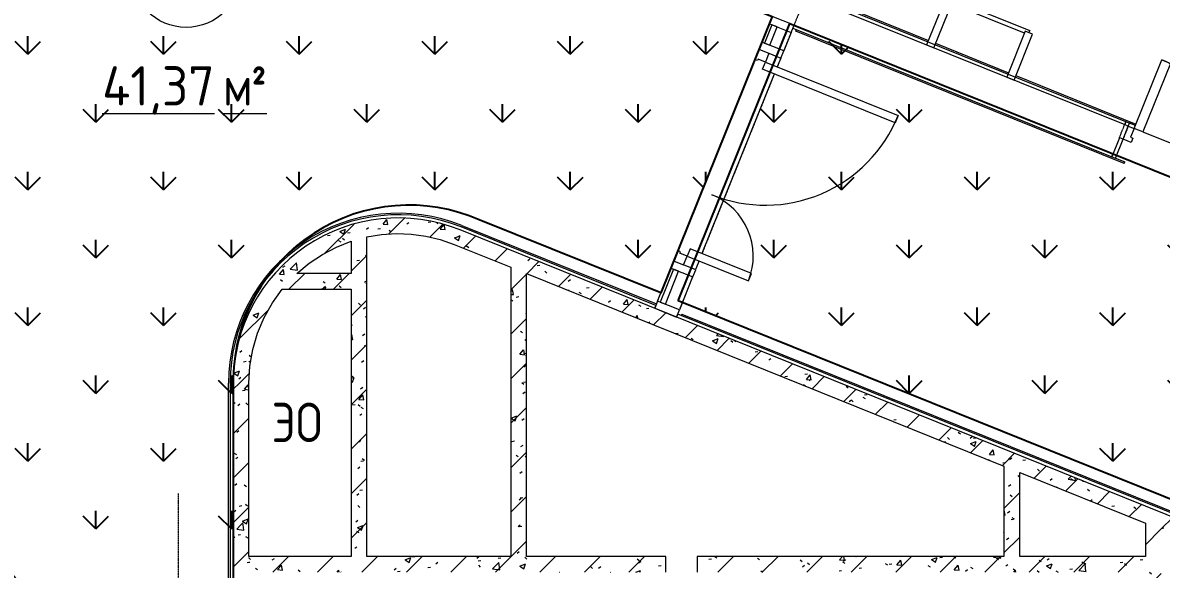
# Model space of a CAD drawing. Header units: millimetres. Extents: x -584918 to 2941280, y 3000189 to 4229862.
# Drawn here: x 206446 to 213684, y 4015061 to 4018534 of the extents above; entities that cross this region are included whole.
import ezdxf

# ---------------------------------------------------------------- set-up
doc = ezdxf.new("R2010")
doc.units = ezdxf.units.MM
for name, pattern in [('ASVP_Невидимые', [5, 3, -2]), ('ASVP_Осевая', [14, 10, -2, 0, -2]), ('ASVP_Штриховая_ш3 п1_5', [4.5, 3, -1.5])]:
    doc.linetypes.add(name, pattern=pattern)
for name, color, linetype, lineweight in [('Аннотация', 7, 'Continuous', 0), ('Витраж', 7, 'Continuous', 0), ('Двери', 7, 'Continuous', 0), ('Лестницы', 7, 'Continuous', 0), ('Линии', 7, 'Continuous', 0), ('Линии разделители', 7, 'ASVP_Штриховая_ш3 п1_5', 0), ('Марки помещений', 7, 'Continuous', 0), ('Обобщенные модели', 7, 'Continuous', 0), ('Панели витража', 7, 'Continuous', 0), ('Перекрытие', 7, 'Continuous', 0), ('Стены внутренние', 7, 'Continuous', 0), ('Стены несущие', 7, 'Continuous', 0), ('Стены отделка', 7, 'Continuous', 0), ('экспертиза условные обозначения', 1, 'Continuous', 0)]:
    doc.layers.add(name, color=color, linetype=linetype, lineweight=lineweight)
doc.styles.add('GOST Common', font='', dxfattribs={"width": 0.9, "height": 700})
doc.styles.add('GOST Common_2', font='', dxfattribs={"height": 500})
doc.styles.add('GOST Common_3', font='', dxfattribs={"width": 0.9, "height": 500})
doc.styles.get('GOST Common').set_extended_font_data('GOST Common')
doc.styles.get('GOST Common_2').set_extended_font_data('GOST Common')
doc.styles.get('GOST Common_3').set_extended_font_data('GOST Common')
pattern_1 = [(45, (188753.27, 4005092.92), (-141.4214, 141.4214), [])]
pattern_2 = [(50, (188753.27, 4005092.92), (364.368, -31.8783), [38.1, -419.1]), (355, (188753.27, 4005092.9), (-70.486, 382.1133), [30.48, -335.28]), (100.451, (188783.63, 4005090.26), (293.885, 350.2334), [32.38, -356.18]), (46.184, (188753.27, 4005194.5), (542.1585, -84.086), [57.15, -628.65]), (96.636, (188798.45, 4005187.5), (474.805, 494.855), [48.57, -534.27]), (351.184, (188753.27, 4005194.5), (474.81, 494.85), [45.72, -502.92]), (21, (188804.07, 4005169.12), (303.2285, -204.5305), [38.1, -419.1]), (326, (188804.07, 4005169.1), (123.604, 368.376), [30.48, -335.28]), (71.451, (188829.33, 4005152.07), (426.834, 163.8427), [32.38, -356.18]), (37.5, (188753.27, 4005092.92), (6.17665, 169.11015), [16.764, -314.452, 16.764, -323.596, -336.55]), (37.5, (188753.27, 4005092.92), (6.17665, 169.11015), [-671.576, 16.764, -319.786]), (7.5, (188753.27, 4005092.92), (133.6389, 200.3615), [16.764, -177.292, 16.764, -306.832, -128.27]), (7.5, (188753.27, 4005092.92), (133.6389, 200.3615), [-517.652, 16.764, -111.506]), (327.5, (188639.98, 4005092.92), (271.1818, -11.45836), [16.764, -110.236, 16.764, -379.476, -525.78]), (327.5, (188639.98, 4005092.92), (271.1818, -11.45836), [-523.24, 16.764, -509.016]), (317.5, (188589.18, 4005092.92), (296.2585, 50.8528), [16.764, -148.336, 16.764, -246.38, -373.38]), (317.5, (188589.18, 4005092.92), (296.2585, 50.8528), [-428.244, 16.764, -356.616])]
pattern_3 = [(90, (188374.25, 3759702.1), (-431.0523, 431.0523), [114.3, -747.8046]), (45, (188374.25, 3759702.1), (-431.0523, 431.0523), [114.3, -495.3]), (135, (188374.25, 3759702.1), (-431.0523, -431.0523), [114.3, -495.3])]

# ---------------------------------------------------------------- blocks, each defined once
blk = doc.blocks.new('Системная панель - Cтеклопакет Двухкамерный_36 мм-7811492-АР Этаж 03')
at = {"layer": 'Панели витража', "lineweight": 18}
for p, q in [((112.5, 18), (-112.5, 18)), ((-112.5, 18), (-112.5, -18)), ((112.5, -18), (112.5, 18)), ((-112.5, -18), (112.5, -18))]:
    blk.add_line(p, q, dxfattribs=at)
blk = doc.blocks.new('Прямоугольный импост - 50х150 мм-V5-АР Этаж 03')
at = {"layer": 'Витраж', "lineweight": 18}
for p, q in [((-50, 115), (0, 115)), ((-50, -35), (-50, 115)), ((0, 115), (0, -35)), ((0, -35), (-50, -35))]:
    blk.add_line(p, q, dxfattribs=at)
blk = doc.blocks.new('ASVP_ДверьАлюминиеваяВитражная_2 полотна - Остекленная Внутренняя-6432274-АР Этаж 03')
at = {"layer": 'Двери', "lineweight": 18}
for p, q in [((-665, 942.5), (-615, 942.5)), ((-665, 32.5), (-665, 942.5)), ((-615, 942.5), (-615, 32.5)), ((665, 452.5), (615, 452.5)), ((615, 452.5), (615, 32.5)), ((665, 32.5), (665, 452.5)), ((-725, 32.5), (-665, 32.5)), ((-725, -32.5), (-725, 32.5)), ((-615, 32.5), (-665, 32.5)), ((-665, 32.5), (-665, -17.5)), ((615, 32.5), (665, 32.5)), ((725, 32.5), (665, 32.5)), ((665, 32.5), (665, -17.5)), ((725, -32.5), (725, 32.5)), ((-655, -32.5), (-725, -32.5)), ((-665, -17.5), (-655, -17.5)), ((-655, -17.5), (-655, -32.5)), ((665, -17.5), (655, -17.5)), ((655, -17.5), (655, -32.5)), ((655, -32.5), (725, -32.5))]:
    blk.add_line(p, q, dxfattribs=at)
at = {"layer": 'Двери'}
for centre, radius, start, end in [((-665, 32.5), 910, 360, 90), ((665, 32.5), 420, 90, 180)]:
    blk.add_arc(centre, radius, start, end, dxfattribs=at)
blk = doc.blocks.new('Прямоугольный импост - 50х150 мм-V6-АР Этаж 03')
at = {"layer": 'Витраж', "lineweight": 18}
for p, q in [((-25, 115), (25, 115)), ((-25, -35), (-25, 115)), ((25, 115), (25, 32.5)), ((25, -35), (-25, -35)), ((25, -32.5), (25, -35))]:
    blk.add_line(p, q, dxfattribs=at)
blk = doc.blocks.new('Системная панель - Cтеклопакет Двухкамерный_36 мм-V7-АР Этаж 03')
at = {"layer": 'Панели витража', "lineweight": 18}
for p, q in [((62.5, 18), (-62.5, 18)), ((-62.5, 18), (-62.5, -18)), ((62.5, -18), (62.5, 18)), ((-62.5, -18), (62.5, -18))]:
    blk.add_line(p, q, dxfattribs=at)
blk = doc.blocks.new('Прямоугольный импост - 50х150 мм-V8-АР Этаж 03')
at = {"layer": 'Витраж', "lineweight": 18}
for p, q in [((-25, 115), (25, 115)), ((-25, 32.5), (-25, 115)), ((25, 115), (25, -35)), ((-25, -35), (-25, -32.5)), ((25, -35), (-25, -35))]:
    blk.add_line(p, q, dxfattribs=at)
blk = doc.blocks.new('Прямоугольный импост - 50х150 мм-V9-АР Этаж 03')
at = {"layer": 'Витраж', "lineweight": 18}
for p, q in [((0, 115), (-50, 115)), ((-50, 115), (-50, -35)), ((0, -35), (0, 115)), ((-50, -35), (0, -35))]:
    blk.add_line(p, q, dxfattribs=at)
blk = doc.blocks.new('ASVP_ДверьПротивопожарнаяСтальная_2 полотна - EI15 1370х2000h_полотна_ Г Пр _1250 в свету_-7407274-АР Этаж 03')
at = {"layer": 'Двери', "lineweight": 18}
for p, q in [((-685, 1000), (-625, 1000)), ((-685, 100), (-685, 1000)), ((-625, 1000), (-625, 100)), ((685, 570), (625, 570)), ((625, 570), (625, 100)), ((685, 100), (685, 570)), ((-725, 100), (-685, 100)), ((-725, 10), (-725, 100)), ((-625, 100), (-685, 100)), ((-685, 100), (-685, 40)), ((625, 100), (685, 100)), ((725, 100), (685, 100)), ((685, 100), (685, 40)), ((725, 10), (725, 100)), ((-670, 10), (-725, 10)), ((-685, 40), (-670, 40)), ((-670, 40), (-670, 10)), ((685, 40), (670, 40)), ((670, 40), (670, 10)), ((670, 10), (725, 10))]:
    blk.add_line(p, q, dxfattribs=at)
at = {"layer": 'Двери', "linetype": 'ASVP_Невидимые', "lineweight": 18}
for p, q in [((-750, 100), (-725, 100)), ((-750, 10), (-750, 100)), ((-725, 100), (-725, 10)), ((750, 100), (725, 100)), ((725, 100), (725, 10)), ((750, 10), (750, 100)), ((-725, 10), (-750, 10)), ((725, 10), (750, 10))]:
    blk.add_line(p, q, dxfattribs=at)
at = {"layer": 'Двери'}
for centre, radius, start, end in [((-685, 100), 900, 360, 90), ((685, 100), 470, 90, 180)]:
    blk.add_arc(centre, radius, start, end, dxfattribs=at)
blk = doc.blocks.new('ASVP_ДверьПротивопожарнаяСтальная_2 полотна - EI30 1370х2000h_полотна_ О Л _1250 в свету_-7420221-АР Этаж 03')
at = {"layer": 'Двери', "lineweight": 18}
for p, q in [((685, 1000), (625, 1000)), ((625, 1000), (625, 100)), ((685, 100), (685, 1000)), ((-685, 570), (-625, 570)), ((-685, 100), (-685, 570)), ((-625, 570), (-625, 100)), ((-725, 100), (-685, 100)), ((-725, 10), (-725, 100)), ((-625, 100), (-685, 100)), ((-685, 100), (-685, 40)), ((625, 100), (685, 100)), ((725, 100), (685, 100)), ((685, 100), (685, 40)), ((725, 10), (725, 100)), ((-670, 10), (-725, 10)), ((-685, 40), (-670, 40)), ((-670, 40), (-670, 10)), ((685, 40), (670, 40)), ((670, 40), (670, 10)), ((670, 10), (725, 10))]:
    blk.add_line(p, q, dxfattribs=at)
at = {"layer": 'Двери', "linetype": 'ASVP_Невидимые', "lineweight": 18}
for p, q in [((-750, 100), (-725, 100)), ((-750, 10), (-750, 100)), ((-725, 100), (-725, 10)), ((750, 100), (725, 100)), ((725, 100), (725, 10)), ((750, 10), (750, 100)), ((-725, 10), (-750, 10)), ((725, 10), (750, 10))]:
    blk.add_line(p, q, dxfattribs=at)
at = {"layer": 'Двери'}
for centre, radius, start, end in [((685, 100), 900, 90, 180), ((-685, 100), 470, 360, 90)]:
    blk.add_arc(centre, radius, start, end, dxfattribs=at)
blk = doc.blocks.new('ASVP_ОТКОС_Оштукатуривание дверного откоса - Оштукатуривание дверного откоса-5741163-АР Этаж 03')
at = {"layer": 'Обобщенные модели'}
for p, q in [((-750, 130), (-750, 0)), ((-725, 0), (-725, 130)), ((725, 130), (725, 0)), ((750, 0), (750, 130)), ((-750, 0), (-725, 0)), ((725, 0), (750, 0))]:
    blk.add_line(p, q, dxfattribs=at)
blk = doc.blocks.new('ASVP_ОТКОС_Оштукатуривание дверного откоса - Оштукатуривание дверного откоса-5741164-АР Этаж 03')
at = {"layer": 'Обобщенные модели'}
for p, q in [((-750, 20), (-750, 0)), ((-725, 0), (-725, 20)), ((725, 20), (725, 0)), ((750, 0), (750, 20)), ((-750, 0), (-725, 0)), ((725, 0), (750, 0))]:
    blk.add_line(p, q, dxfattribs=at)
blk = doc.blocks.new('Лестница_МеталлическаяСтремянка - h_3м-V110-АР Этаж 03')
at = {"layer": 'Обобщенные модели', "lineweight": 18}
for p, q in [((-250, 415), (-300, 415)), ((-300, 415), (-300, 100)), ((-250, 100), (-250, 415)), ((300, 415), (250, 415)), ((250, 415), (250, 100)), ((300, 100), (300, 415)), ((-300, 100), (-250, 100)), ((250, 100), (300, 100))]:
    blk.add_line(p, q, dxfattribs=at)
at = {"layer": 'Обобщенные модели'}
for p, q in [((-275, 415), (-275, 430)), ((-275, 430), (275, 430)), ((250, 400), (-250, 400)), ((275, 430), (275, 415))]:
    blk.add_line(p, q, dxfattribs=at)
blk = doc.blocks.new('ASVP_Марка_Помещение_ДваЗначения - Номер Площадь-685795-АР Этаж 03')
at = {"layer": 'Марки помещений'}
blk.add_circle((0, 0), 3.5, dxfattribs=at)

msp = doc.modelspace()

# ---------------------------------------------------------------- hatches: boundary and pattern name
at = {"layer": 'Стены внутренние'}
h = msp.add_hatch(dxfattribs=at)
h.set_pattern_fill('FP_4', color=256, style=0, pattern_type=2)
h.set_pattern_definition(pattern_1)
h.paths.add_polyline_path([(207808.812, 4016243.852), (207884.165, 4016243.852), (207890.265, 4016351.34), (207908.878, 4016458.785), (207938.6, 4016560.812), (207980.213, 4016660.106), (208032.794, 4016754.054), (208095.667, 4016841.449), (208140.675, 4016893.138), (208189.299, 4016941.449), (208266.886, 4017005.886), (208350.874, 4017061.734), (208447.857, 4017111.328), (208534.184, 4017145.246), (208604.11, 4017165.225), (208634.187, 4017172.565), (208727.123, 4017187.803), (208821.134, 4017193.763), (208915.274, 4017190.384), (209008.615, 4017177.698), (209100.242, 4017155.83), (209189.252, 4017124.995), (209226.63, 4017217.747), (209118.813, 4017254.533), (208998.063, 4017280.497), (208894.435, 4017292.121), (208780.515, 4017292.481), (208664.048, 4017279.806), (208550.604, 4017254.539), (208440.499, 4017216.822), (208344.357, 4017172.609), (208246.623, 4017114.079), (208155.804, 4017045.305), (208072.971, 4016967.098), (207999.098, 4016880.377), (207935.055, 4016786.163), (207881.595, 4016685.566), (207839.348, 4016579.769), (207808.812, 4016470.018), (207790.004, 4016351.34), (207784.165, 4016243.852), (207790.345, 4016243.852)])
h = msp.add_hatch(dxfattribs=at)
h.set_pattern_fill('FP_5', color=256, style=0, pattern_type=2)
h.set_pattern_definition(pattern_2)
h.paths.add_polyline_path([(207808.812, 4016243.852), (207884.165, 4016243.852), (207890.265, 4016351.34), (207908.878, 4016458.785), (207938.6, 4016560.812), (207980.213, 4016660.106), (208032.794, 4016754.054), (208095.667, 4016841.449), (208140.675, 4016893.138), (208189.299, 4016941.449), (208266.886, 4017005.886), (208350.874, 4017061.734), (208447.857, 4017111.328), (208534.184, 4017145.246), (208604.11, 4017165.225), (208634.187, 4017172.565), (208727.123, 4017187.803), (208821.134, 4017193.763), (208915.274, 4017190.384), (209008.615, 4017177.698), (209100.242, 4017155.83), (209189.252, 4017124.995), (209226.63, 4017217.747), (209118.813, 4017254.533), (208998.063, 4017280.497), (208894.435, 4017292.121), (208780.515, 4017292.481), (208664.048, 4017279.806), (208550.604, 4017254.539), (208440.499, 4017216.822), (208344.357, 4017172.609), (208246.623, 4017114.079), (208155.804, 4017045.305), (208072.971, 4016967.098), (207999.098, 4016880.377), (207935.055, 4016786.163), (207881.595, 4016685.566), (207839.348, 4016579.769), (207808.812, 4016470.018), (207790.004, 4016351.34), (207784.165, 4016243.852), (207790.345, 4016243.852)])
h = msp.add_hatch(dxfattribs=at)
h.set_pattern_fill('FP_4', color=256, style=0, pattern_type=2)
h.set_pattern_definition(pattern_1)
h.paths.add_polyline_path([(214434.165, 4015011.374), (214434.165, 4015119.188), (209226.63, 4017217.747), (209189.252, 4017124.995), (214266.625, 4015078.89)])
h = msp.add_hatch(dxfattribs=at)
h.set_pattern_fill('FP_5', color=256, style=0, pattern_type=2)
h.set_pattern_definition(pattern_2)
h.paths.add_polyline_path([(214434.165, 4015011.374), (214434.165, 4015119.188), (209226.63, 4017217.747), (209189.252, 4017124.995), (214266.625, 4015078.89)])
h = msp.add_hatch(dxfattribs=at)
h.set_pattern_fill('FP_4', color=256, style=0, pattern_type=2)
h.set_pattern_definition(pattern_1)
h.paths.add_polyline_path([(208634.165, 4015142.249), (208634.165, 4017172.561), (208583.792, 4017160.266), (208534.165, 4017145.24), (208534.165, 4015142.249)])
h = msp.add_hatch(dxfattribs=at)
h.set_pattern_fill('FP_5', color=256, style=0, pattern_type=2)
h.set_pattern_definition(pattern_2)
h.paths.add_polyline_path([(208634.165, 4015142.249), (208634.165, 4017172.561), (208583.792, 4017160.266), (208534.165, 4017145.24), (208534.165, 4015142.249)])
h = msp.add_hatch(dxfattribs=at)
h.set_pattern_fill('FP_4', color=256, style=0, pattern_type=2)
h.set_pattern_definition(pattern_1)
h.paths.add_polyline_path([(208534.165, 4016841.449), (208534.165, 4016941.449), (208189.293, 4016941.449), (208140.675, 4016893.138), (208095.667, 4016841.449), (208490.896, 4016841.449)])
h = msp.add_hatch(dxfattribs=at)
h.set_pattern_fill('FP_5', color=256, style=0, pattern_type=2)
h.set_pattern_definition(pattern_2)
h.paths.add_polyline_path([(208534.165, 4016841.449), (208534.165, 4016941.449), (208189.293, 4016941.449), (208140.675, 4016893.138), (208095.667, 4016841.449), (208490.896, 4016841.449)])
h = msp.add_hatch(dxfattribs=at)
h.set_pattern_fill('FP_4', color=256, style=0, pattern_type=2)
h.set_pattern_definition(pattern_1)
h.paths.add_polyline_path([(209648.139, 4015142.249), (209648.139, 4016940.071), (209548.139, 4016980.369), (209548.139, 4015142.249)])
h = msp.add_hatch(dxfattribs=at)
h.set_pattern_fill('FP_5', color=256, style=0, pattern_type=2)
h.set_pattern_definition(pattern_2)
h.paths.add_polyline_path([(209648.139, 4015142.249), (209648.139, 4016940.071), (209548.139, 4016980.369), (209548.139, 4015142.249)])
h = msp.add_hatch(dxfattribs=at)
h.set_pattern_fill('FP_4', color=256, style=0, pattern_type=2)
h.set_pattern_definition(pattern_1)
h.paths.add_polyline_path([(207784.165, 4015342.249), (207884.165, 4015342.249), (207884.165, 4016243.852), (207784.165, 4016243.852), (207784.165, 4016081.03)])
h = msp.add_hatch(dxfattribs=at)
h.set_pattern_fill('FP_5', color=256, style=0, pattern_type=2)
h.set_pattern_definition(pattern_2)
h.paths.add_polyline_path([(207784.165, 4015342.249), (207884.165, 4015342.249), (207884.165, 4016243.852), (207784.165, 4016243.852), (207784.165, 4016081.03)])
h = msp.add_hatch(dxfattribs=at)
h.set_pattern_fill('FP_4', color=256, style=0, pattern_type=2)
h.set_pattern_definition(pattern_1)
h.paths.add_polyline_path([(212784.165, 4015142.249), (212784.165, 4015676.299), (212684.165, 4015716.598), (212684.165, 4015142.249), (212720.426, 4015142.249)])
h = msp.add_hatch(dxfattribs=at)
h.set_pattern_fill('FP_5', color=256, style=0, pattern_type=2)
h.set_pattern_definition(pattern_2)
h.paths.add_polyline_path([(212784.165, 4015142.249), (212784.165, 4015676.299), (212684.165, 4015716.598), (212684.165, 4015142.249), (212720.426, 4015142.249)])
h = msp.add_hatch(dxfattribs=at)
h.set_pattern_fill('FP_4', color=256, style=0, pattern_type=2)
h.set_pattern_definition(pattern_1)
h.paths.add_polyline_path([(207784.165, 4010642.249), (207884.165, 4010642.249), (207884.165, 4015342.249), (207784.165, 4015342.249), (207784.165, 4011021.455)])
h = msp.add_hatch(dxfattribs=at)
h.set_pattern_fill('FP_5', color=256, style=0, pattern_type=2)
h.set_pattern_definition(pattern_2)
h.paths.add_polyline_path([(207784.165, 4010642.249), (207884.165, 4010642.249), (207884.165, 4015342.249), (207784.165, 4015342.249), (207784.165, 4011021.455)])
h = msp.add_hatch(dxfattribs=at)
h.set_pattern_fill('FP_4', color=256, style=0, pattern_type=2)
h.set_pattern_definition(pattern_1)
h.paths.add_polyline_path([(213682.736, 4010742.249), (213684.165, 4010742.249), (213684.165, 4015313.613), (213584.165, 4015353.911), (213584.165, 4010742.249)])
h = msp.add_hatch(dxfattribs=at)
h.set_pattern_fill('FP_5', color=256, style=0, pattern_type=2)
h.set_pattern_definition(pattern_2)
h.paths.add_polyline_path([(213682.736, 4010742.249), (213684.165, 4010742.249), (213684.165, 4015313.613), (213584.165, 4015353.911), (213584.165, 4010742.249)])
h = msp.add_hatch(dxfattribs=at)
h.set_pattern_fill('FP_4', color=256, style=0, pattern_type=2)
h.set_pattern_definition(pattern_1)
h.paths.add_polyline_path([(210534.165, 4015042.249), (210534.165, 4015142.249), (207884.165, 4015142.249), (207884.165, 4015042.249), (208871.187, 4015042.249)])
h = msp.add_hatch(dxfattribs=at)
h.set_pattern_fill('FP_5', color=256, style=0, pattern_type=2)
h.set_pattern_definition(pattern_2)
h.paths.add_polyline_path([(210534.165, 4015042.249), (210534.165, 4015142.249), (207884.165, 4015142.249), (207884.165, 4015042.249), (208871.187, 4015042.249)])
h = msp.add_hatch(dxfattribs=at)
h.set_pattern_fill('FP_4', color=256, style=0, pattern_type=2)
h.set_pattern_definition(pattern_1)
h.paths.add_polyline_path([(210795.807, 4015042.249), (213584.165, 4015042.249), (213584.165, 4015142.249), (210734.165, 4015142.249), (210734.165, 4015042.249)])
h = msp.add_hatch(dxfattribs=at)
h.set_pattern_fill('FP_5', color=256, style=0, pattern_type=2)
h.set_pattern_definition(pattern_2)
h.paths.add_polyline_path([(210795.807, 4015042.249), (213584.165, 4015042.249), (213584.165, 4015142.249), (210734.165, 4015142.249), (210734.165, 4015042.249)])
at = {"layer": 'экспертиза условные обозначения', "lineweight": -3}
h = msp.add_hatch(dxfattribs=at)
h.set_pattern_fill('GRASS', color=3, scale=24)
h.set_pattern_definition(pattern_3)
edge = h.paths.add_edge_path()
edge.add_line((197174.524, 4022187.771), (197884.699, 4023950.057))
edge.add_line((197884.699, 4023950.057), (211211.276, 4018574.255))
edge.add_line((211211.276, 4018574.255), (210502.97, 4016816.606))
edge.add_line((210502.97, 4016816.606), (209348.703, 4017281.759))
edge.add_arc((208902.24, 4016256.474), 1118.275, 66.4691573, 178.9169665)
edge.add_line((207784.165, 4016277.61), (207784.165, 4014442.249))
edge.add_line((207784.165, 4014442.249), (204884.165, 4014442.249))
edge.add_line((204884.165, 4014442.249), (204884.165, 4019075.51))
edge.add_line((204884.165, 4019075.51), (200948.703, 4020666.833))
edge.add_line((200948.703, 4020666.833), (197174.524, 4022187.771))
h = msp.add_hatch(dxfattribs=at)
h.set_pattern_fill('GRASS', color=3, scale=24)
h.set_pattern_definition(pattern_3)
h.paths.add_polyline_path([(210612.404, 4016767.116), (211322.578, 4018529.402), (217984.165, 4015844.882), (217984.165, 4013742.249), (214584.165, 4013742.249), (214584.165, 4015166.555)])

# ---------------------------------------------------------------- linework, layer by layer
at = {"layer": 'Лестницы'}
msp.add_line((213567.728, 4017840.269), (214727.127, 4017373.049), dxfattribs=at)
at = {"layer": 'Линии', "linetype": 'ASVP_Осевая'}
msp.add_line((207434.165, 4015542.249), (207434.165, 4009722.249), dxfattribs=at)
at = {"layer": 'Линии разделители'}
for p, q in [((211386.632, 4018611.404), (211349.254, 4018518.652)), ((211145.865, 4018411.939), (211192.587, 4018527.879)), ((211330.565, 4018472.276), (211283.843, 4018356.336)), ((210585.201, 4017020.661), (211127.177, 4018365.563)), ((211265.154, 4018309.96), (211242.728, 4018254.309)), ((211224.039, 4018207.933), (210764.294, 4017067.085)), ((210745.605, 4017020.709), (210723.179, 4016965.058)), ((210482.412, 4016765.593), (210566.512, 4016974.285)), ((210704.49, 4016918.682), (210620.39, 4016709.99))]:
    msp.add_line(p, q, dxfattribs=at)
at = {"layer": 'Перекрытие'}
for p, q in [((211145.865, 4018411.939), (211192.587, 4018527.879)), ((211330.565, 4018472.276), (211283.843, 4018356.336)), ((210585.201, 4017020.661), (211127.177, 4018365.563)), ((211265.154, 4018309.96), (211242.728, 4018254.309)), ((211224.039, 4018207.933), (210764.294, 4017067.085)), ((214745.123, 4017150.167), (213400.221, 4017692.143)), ((210745.605, 4017020.709), (210723.179, 4016965.058)), ((210482.412, 4016765.593), (210566.512, 4016974.285)), ((210704.49, 4016918.682), (210620.39, 4016709.99))]:
    msp.add_line(p, q, dxfattribs=at)
at = {"layer": 'Стены внутренние'}
for p, q in [((211728.541, 4018613.778), (212203.429, 4018422.405)), ((211361.229, 4018481.482), (211364.967, 4018490.757)), ((213448.294, 4017640.425), (211361.229, 4018481.482)), ((212249.805, 4018403.716), (212713.565, 4018216.828)), ((212759.941, 4018198.139), (213523.29, 4017890.521)), ((213519.552, 4017881.246), (213482.452, 4017896.197)), ((213392.745, 4017673.592), (213452.032, 4017649.701)), ((213448.294, 4017640.425), (213452.032, 4017649.701)), ((209237.843, 4017245.573), (210474.937, 4016747.043)), ((210636.103, 4016682.095), (210632.365, 4016672.82)), ((210636.103, 4016682.095), (214564.165, 4015099.145)), ((207754.165, 4014472.249), (207754.165, 4016243.852))]:
    msp.add_line(p, q, dxfattribs=at)
msp.add_arc((208834.165, 4016243.852), 1080, 68.0513009, 180, dxfattribs=at)
at = {"layer": 'Стены несущие'}
for p, q in [((214534.165, 4015078.89), (209226.63, 4017217.747)), ((208534.165, 4017145.24), (208534.165, 4016941.449)), ((208634.165, 4015142.249), (208634.165, 4017172.561)), ((209189.252, 4017124.995), (209548.139, 4016980.369)), ((208534.165, 4016941.449), (208189.293, 4016941.449)), ((209548.139, 4016980.369), (209548.139, 4015142.249)), ((209648.139, 4016940.071), (212684.165, 4015716.598)), ((209648.139, 4015142.249), (209648.139, 4016940.071)), ((208095.667, 4016841.449), (208534.165, 4016841.449)), ((208534.165, 4016841.449), (208534.165, 4015142.249)), ((207784.165, 4016243.852), (207784.165, 4010642.249)), ((207784.165, 4015342.249), (207784.165, 4016243.852)), ((207884.165, 4015142.249), (207884.165, 4016243.852)), ((212684.165, 4015716.598), (212684.165, 4015142.249)), ((212784.165, 4015676.299), (213584.165, 4015353.911)), ((212784.165, 4015142.249), (212784.165, 4015676.299)), ((213584.165, 4015353.911), (213584.165, 4015142.249)), ((208534.165, 4015142.249), (207884.165, 4015142.249)), ((209548.139, 4015142.249), (208634.165, 4015142.249)), ((210534.165, 4015142.249), (209648.139, 4015142.249)), ((210534.165, 4015042.249), (210534.165, 4015142.249)), ((212684.165, 4015142.249), (210734.165, 4015142.249)), ((210734.165, 4015142.249), (210734.165, 4015042.249)), ((213584.165, 4015142.249), (212784.165, 4015142.249))]:
    msp.add_line(p, q, dxfattribs=at)
at = {"layer": 'Стены несущие', "flags": 128}
for points in [[(208189.284, 4016941.438), (208266.88, 4017005.881), (208350.865, 4017061.728), (208440.297, 4017108.357), (208534.184, 4017145.246)], [(208634.187, 4017172.565), (208727.133, 4017187.804), (208821.137, 4017193.763), (208915.268, 4017190.384), (209008.605, 4017177.7), (209100.226, 4017155.834), (209189.252, 4017124.995)], [(207884.165, 4016243.852), (207890.265, 4016351.342), (207908.489, 4016457.451), (207938.601, 4016560.816), (207980.216, 4016660.111), (208032.798, 4016754.059), (208095.673, 4016841.456)]]:
    msp.add_lwpolyline(points, dxfattribs=at)
at = {"layer": 'Стены несущие'}
msp.add_arc((208834.165, 4016243.852), 1050, 68.0513009, 180, dxfattribs=at)
at = {"layer": 'Стены отделка'}
for p, q in [((213459.264, 4017905.541), (207077.934, 4020477.122)), ((207051.908, 4020466.047), (213451.788, 4017886.991)), ((211349.254, 4018518.652), (211341.779, 4018500.101)), ((211341.779, 4018500.101), (213369.557, 4017682.937)), ((213377.033, 4017701.487), (211349.254, 4018518.652)), ((213451.788, 4017886.991), (213459.264, 4017905.541)), ((213369.557, 4017682.937), (213377.033, 4017701.487)), ((210471.199, 4016737.767), (209234.105, 4017236.298)), ((210463.724, 4016719.217), (210471.199, 4016737.767)), ((210610.327, 4016681.701), (210602.852, 4016663.151)), ((214554.165, 4015092.393), (210610.327, 4016681.701)), ((207764.165, 4016243.852), (207764.165, 4014462.249)), ((207784.165, 4014442.249), (207784.165, 4015342.249))]:
    msp.add_line(p, q, dxfattribs=at)
for radius in [1070, 1050]:
    msp.add_arc((208834.165, 4016243.852), radius, 68.0513009, 180, dxfattribs=at)
at = {"layer": 'экспертиза условные обозначения', "color": 3, "lineweight": -3}
msp.add_lwpolyline([(197174.524, 4022187.771), (197884.699, 4023950.057), (211211.276, 4018574.255), (210502.97, 4016816.606), (209348.703, 4017281.759, 0.53421838), (207784.165, 4016277.61), (207784.165, 4014442.249), (204884.165, 4014442.249), (204884.165, 4019075.51), (200948.703, 4020666.833), (197174.524, 4022187.771)], format="xyb", dxfattribs=at)
msp.add_lwpolyline([(210612.404, 4016767.116), (211322.578, 4018529.402), (217984.165, 4015844.882), (217984.165, 4013742.249), (214584.165, 4013742.249), (214584.165, 4015166.555), (210612.404, 4016767.116)], dxfattribs=at)

# ---------------------------------------------------------------- block references
at = {"layer": 'Витраж', "extrusion": (0, 0, -1), "rotation": 111.9486990835425}
for name, p in [('Прямоугольный импост - 50х150 мм-V5-АР Этаж 03', (-211243.739, 4018561.173)), ('Прямоугольный импост - 50х150 мм-V8-АР Этаж 03', (-211168.984, 4018375.669)), ('Прямоугольный импост - 50х150 мм-V6-АР Этаж 03', (-210608.32, 4016984.39))]:
    msp.add_blockref(name, p, dxfattribs=at)
at = {"layer": 'Витраж', "rotation": 248.0513009164575}
msp.add_blockref('Прямоугольный импост - 50х150 мм-V9-АР Этаж 03', (210496.187, 4016706.135), dxfattribs=at)
at = {"layer": 'Двери'}
for name, p, rotation in [('ASVP_ДверьПротивопожарнаяСтальная_2 полотна - EI30 1370х2000h_полотна_ О Л _1250 в свету_-7420221-АР Этаж 03', (214110.05, 4017513.907), 338.0513009164578), ('ASVP_ДверьАлюминиеваяВитражная_2 полотна - Остекленная Внутренняя-6432274-АР Этаж 03', (210888.652, 4017680.03), 248.0513009164575)]:
    msp.add_blockref(name, p, dxfattribs=dict(at, rotation=rotation))
msp.add_blockref('ASVP_ДверьПротивопожарнаяСтальная_2 полотна - EI15 1370х2000h_полотна_ Г Пр _1250 в свету_-7407274-АР Этаж 03', (206384.165, 4014342.249), dxfattribs=at)
at = {"layer": 'Марки помещений', "xscale": 99.99999999999993, "yscale": 99.99999999999993, "zscale": 99.99999999999993}
msp.add_blockref('ASVP_Марка_Помещение_ДваЗначения - Номер Площадь-685795-АР Этаж 03', (207485.201, 4018854.974), dxfattribs=at)
at = {"layer": 'Обобщенные модели'}
for name, p, rotation in [('Лестница_МеталлическаяСтремянка - h_3м-V110-АР Этаж 03', (212433.094, 4018189.695), 338.051300916457), ('ASVP_ОТКОС_Оштукатуривание дверного откоса - Оштукатуривание дверного откоса-5741164-АР Этаж 03', (214154.903, 4017625.209), 158.0513009164576), ('ASVP_ОТКОС_Оштукатуривание дверного откоса - Оштукатуривание дверного откоса-5741163-АР Этаж 03', (214065.196, 4017402.605), 338.0513009164578)]:
    msp.add_blockref(name, p, dxfattribs=dict(at, rotation=rotation))
at = {"layer": 'Панели витража', "rotation": 68.05130091645754}
for name, p in [('Системная панель - Cтеклопакет Двухкамерный_36 мм-V7-АР Этаж 03', (211201.69, 4018456.827)), ('Системная панель - Cтеклопакет Двухкамерный_36 мм-7811492-АР Этаж 03', (210556.925, 4016856.857))]:
    msp.add_blockref(name, p, dxfattribs=at)

# ---------------------------------------------------------------- texts
at = {"layer": 'Аннотация', "insert": (208028.082, 4016118.819), "char_height": 250, "width": 489.02938, "attachment_point": 1, "style": 'GOST Common'}
msp.add_mtext('ЭО', dxfattribs=at)
at = {"layer": 'Марки помещений', "char_height": 250, "attachment_point": 1}
for s, insert, width, style in [('\\L41,37 ', (206950.608, 4018258.168), 930.75919, 'GOST Common_2'), ('\\L\\fGOST Common|b0|i0|c238|p34|;\\W.9;\\L²', (207897.155, 4018258.168), 165.94931, 'GOST Common_3'), ('\\L\\fGOST Common|b0|i0|c204|p34|;\\W.9;\\Lм', (207718.561, 4018258.168), 216.45562, 'GOST Common_2')]:
    msp.add_mtext(s, dxfattribs=dict(at, insert=insert, width=width, style=style))

doc.saveas('drawing.dxf')
